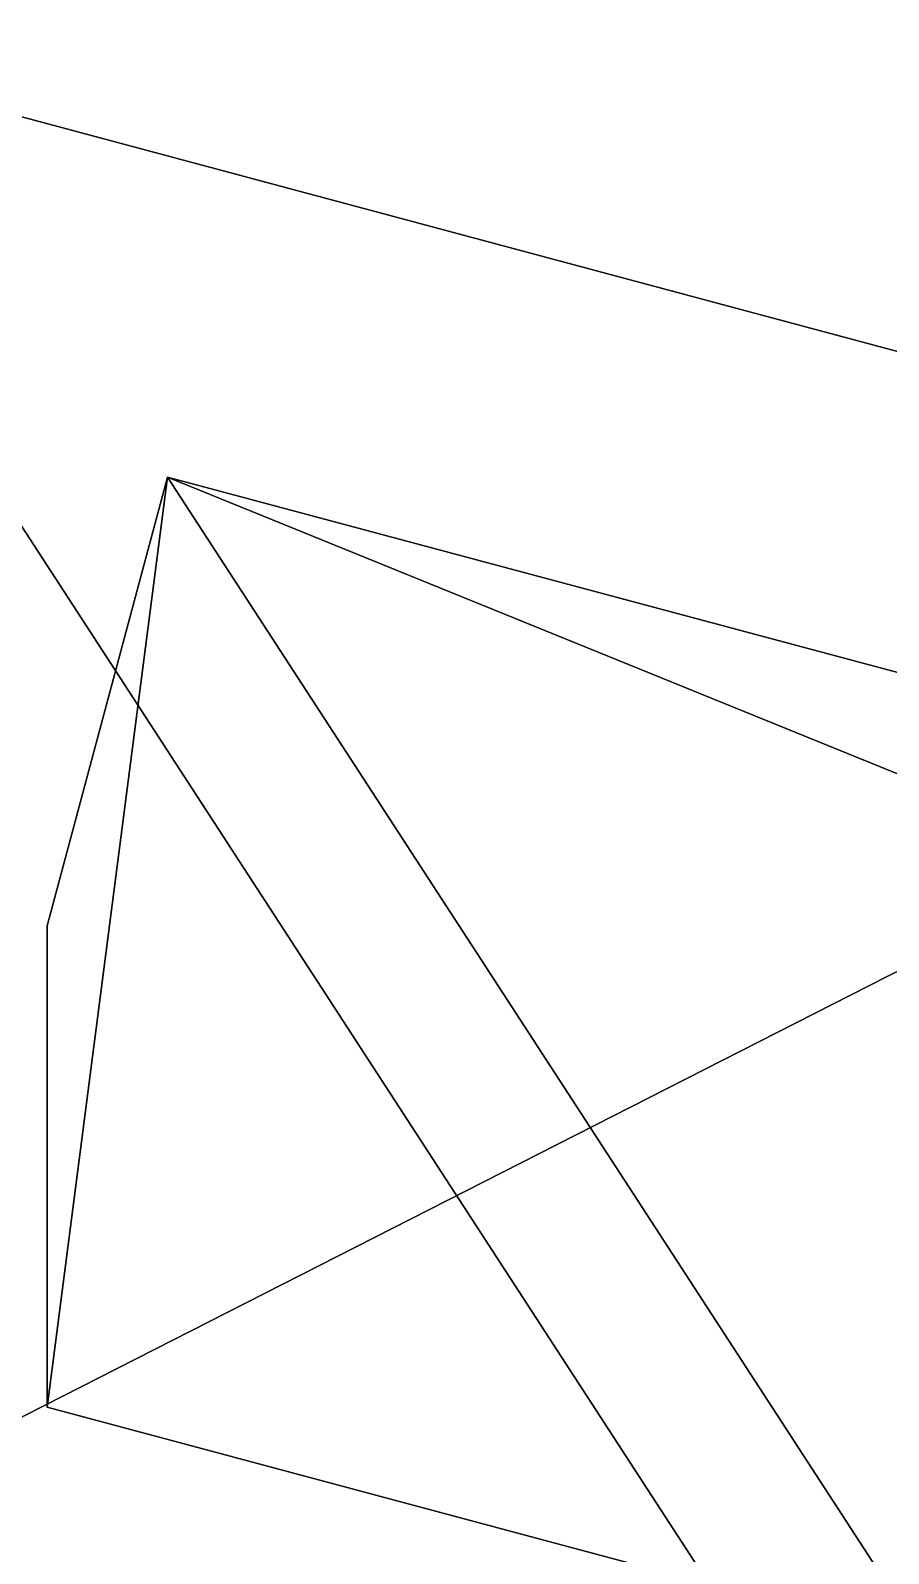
# Model space of a CAD drawing. Extents: x -32 to 38.3, y -16.7 to 82.8.
# Drawn here: x -24.13 to -15.82, y -8.93 to 5.82 of the extents above; entities that cross this region are included whole.
import ezdxf

# ---------------------------------------------------------------- set-up
doc = ezdxf.new("R2010")
doc.units = 0
doc.header["$MEASUREMENT"] = 0
doc.layers.add('STL2DXF', color=7, linetype='Continuous')

msp = doc.modelspace()

# ---------------------------------------------------------------- linework, layer by layer
at = {"layer": 'STL2DXF'}
for points in [[(-12.671, -16.743, 30), (-27.331, 5.82, 30), (-31.989, -11.566, 30)], [(-8.012, 0.644, 5), (-31.989, -11.566, 5), (-27.331, 5.82, 5)], [(-27.331, 5.82, 30), (-8.012, 0.644, 5), (-27.331, 5.82, 5)], [(-8.012, 0.644, 5), (-27.331, 5.82, 30), (-8.012, 0.644, 30)], [(-27.331, 5.82, 30), (-12.671, -16.743, 30), (-8.012, 0.644, 30)], [(-22.799, 1.497, 1), (-15.469, -9.784, 1), (-23.964, -7.508, 1)], [(-22.799, 1.497, 1), (-23.964, -7.508, 1), (-23.964, -2.849, 1)], [(-23.964, -2.849, 5), (-22.799, 1.497, 1), (-23.964, -2.849, 1)], [(-22.799, 1.497, 1), (-23.964, -2.849, 5), (-22.799, 1.497, 5)], [(-15.469, -9.784, 5), (-22.799, 1.497, 5), (-23.964, -7.508, 5)], [(-23.964, -7.508, 5), (-22.799, 1.497, 5), (-23.964, -2.849, 5)], [(-13.464, -1.004, 1), (-15.469, -9.784, 1), (-22.799, 1.497, 1)], [(-13.464, -1.004, 5), (-22.799, 1.497, 1), (-22.799, 1.497, 5)], [(-22.799, 1.497, 1), (-13.464, -1.004, 5), (-13.464, -1.004, 1)], [(-22.799, 1.497, 5), (-13.464, -2.3, 5), (-13.464, -1.004, 5)], [(-13.464, -2.3, 5), (-22.799, 1.497, 5), (-15.469, -9.784, 5)], [(-31.989, -11.566, 5), (-8.012, 0.644, 5), (-12.671, -16.743, 5)], [(-23.964, -2.849, 5), (-23.964, -7.508, 1), (-23.964, -7.508, 5)], [(-23.964, -7.508, 1), (-23.964, -2.849, 5), (-23.964, -2.849, 1)], [(-23.964, -7.508, 5), (-15.469, -9.784, 4), (-15.469, -9.784, 5)], [(-15.469, -9.784, 4), (-23.964, -7.508, 5), (-23.964, -7.508, 1)], [(-15.469, -9.784, 4), (-23.964, -7.508, 1), (-15.469, -9.784, 1)]]:
    msp.add_3dface(points, dxfattribs=at)

doc.saveas('drawing.dxf')
